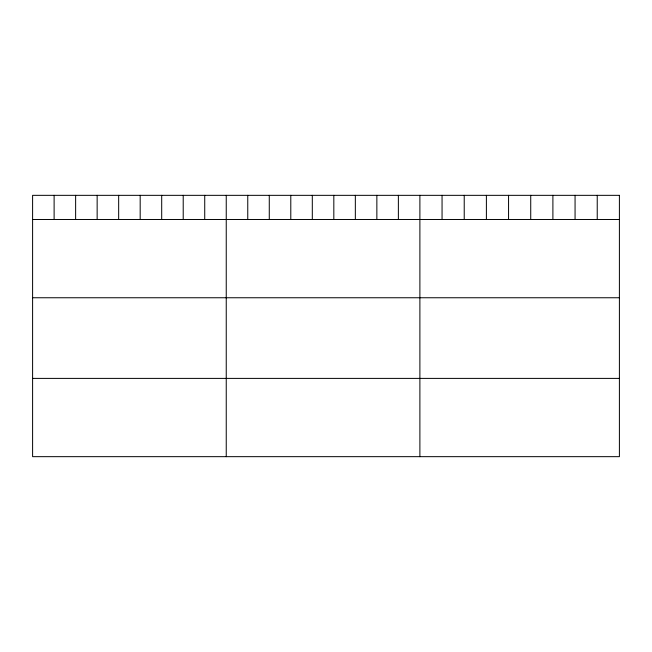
<?xml version="1.0" encoding="UTF-8"?>
<svg xmlns="http://www.w3.org/2000/svg" width="652" height="652" viewBox="0 0 652 652"><rect width="100%" height="100%" fill="white"/><g stroke="black" fill="none" stroke-linecap="round" stroke-linejoin="round"><path stroke-width="0.98" d="M32.6 219.488L619.4 219.488M32.6 297.752L619.4 297.752M32.6 378.396L619.4 378.396M597.232 195.339L597.232 219.488M575.064 195.339L575.064 219.488M552.896 195.339L552.896 219.488M530.728 195.339L530.728 219.488M508.56 195.339L508.56 219.488M486.392 195.339L486.392 219.488M464.224 195.339L464.224 219.488M442.056 195.339L442.056 219.488M419.888 195.339L419.888 456.661M398.372 195.339L398.372 219.488M376.856 195.339L376.856 219.488M355.34 195.339L355.34 219.488M333.824 195.339L333.824 219.488M312.308 195.339L312.308 219.488M290.792 195.339L290.792 219.488M269.276 195.339L269.276 219.488M247.76 195.339L247.76 219.488M226.244 195.339L226.244 456.661M204.728 195.339L204.728 219.488M183.212 195.339L183.212 219.488M161.696 195.339L161.696 219.488M140.18 195.339L140.18 219.488M118.664 195.339L118.664 219.488M97.148 195.339L97.148 219.488M75.632 195.339L75.632 219.488M54.116 195.339L54.116 219.488M619.4 195.339L32.6 195.339L32.6 456.661L619.4 456.661L619.4 195.339"/></g></svg>
